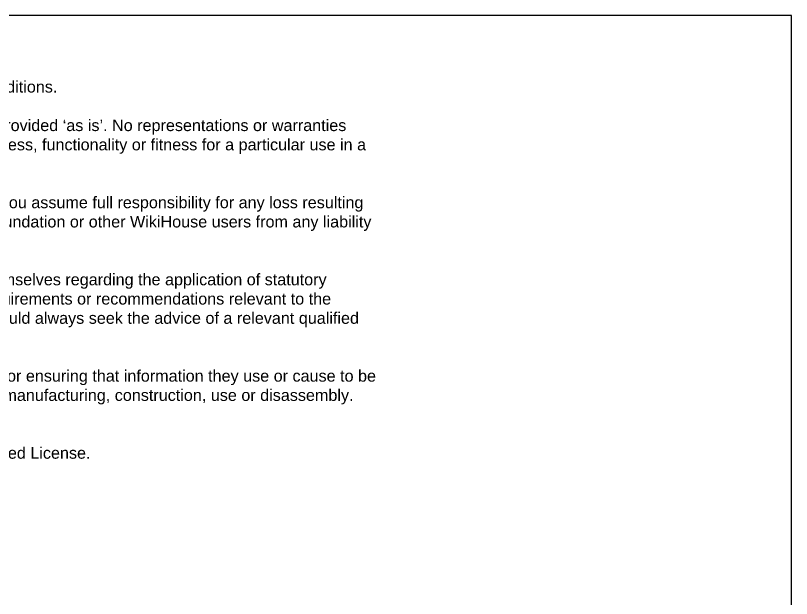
# Model space of a CAD drawing. Extents: x -5600 to 13230, y -11987 to 15775.
# Drawn here: x 3162 to 13230, y 8212 to 15775 of the extents above; entities that cross this region are included whole.
import ezdxf

# ---------------------------------------------------------------- set-up
doc = ezdxf.new("R2010")
doc.units = 0
doc.header["$MEASUREMENT"] = 0
doc.layers.add('NOTES', color=7, linetype='CONTINUOUS')

msp = doc.modelspace()

# ---------------------------------------------------------------- linework, layer by layer
at = {"layer": 'NOTES'}
msp.add_lwpolyline([(-5600, -11987), (13230, -11987), (13230, 15775), (-5600, 15775)], close=True, dxfattribs=at)

# ---------------------------------------------------------------- texts
at = {"layer": 'NOTES', "insert": (-4611, 9980), "char_height": 150, "width": 12502.41, "attachment_point": 7}
msp.add_mtext('\\fArial;TERMS OF USE:\\P\\PBy downloading these files or information you agree to the following terms and conditions.\\P\\PInformation is shared without any kind of warranty or guarantee All Information is provided ‘as is’. No representations or warranties\\Pexpress or implied are made regarding the Wikihouse Info, its accuracy, completeness, functionality or fitness for a particular use in a\\Pparticular location.\\P\\PYou are solely responsible for the use of the information By using this information you assume full responsibility for any loss resulting\\Pfrom use or inability to use the Wikihouse Info, and forever releases WikiHouse Foundation or other WikiHouse users from any liability\\Pfor such loss; including but not limited to loss of profits, goodwill or assets.\\P\\PYou are responsible for meeting local codes and legislation Users must satisfy themselves regarding the application of statutory\\Prequirements, local building regulations, codes, insurance certification or other requirements or recommendations relevant to the\\Plocation where and materials with which they plan to build. Where required you should always seek the advice of a relevant qualified\\Pprofessional.\\P\\PYou are responsible for using the information in a safe way Users are responsible for ensuring that information they use or cause to be\\Pused is used in a way which is safe, and is not likely to cause harm during or after manufacturing, construction, use or disassembly.\\P\\PCreative Commons License\\PThis work is licensed under a Creative Commons Attribution-ShareAlike 3.0 Unported License.', dxfattribs=at)

doc.saveas('drawing.dxf')
